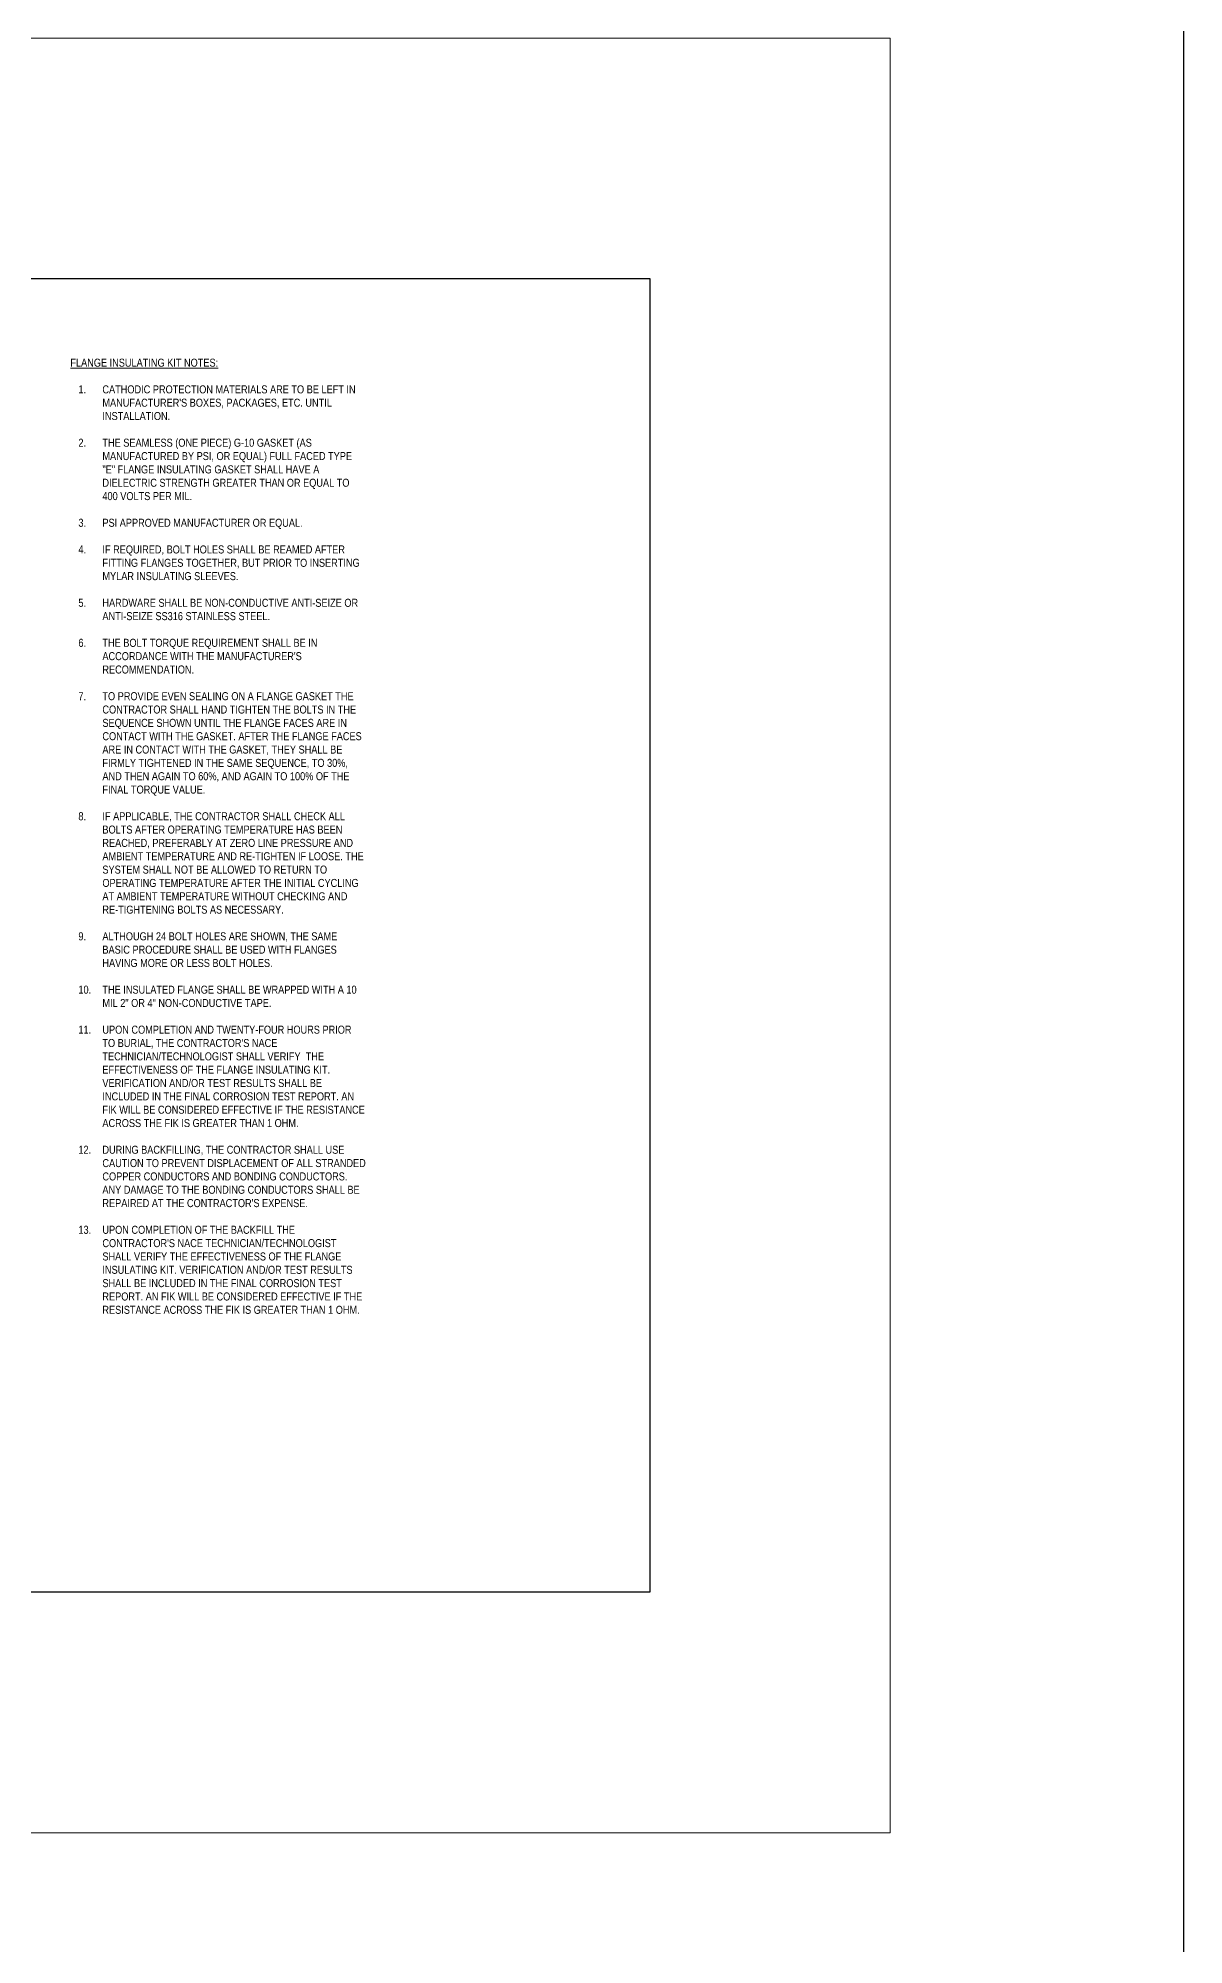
# Model space of a CAD drawing. Header units: inches. Extents: x 0 to 4744, y 0 to 4696.
# Drawn here: x 4314 to 4744, y 2033 to 2748 of the extents above; entities that cross this region are included whole.
import ezdxf

# ---------------------------------------------------------------- set-up
doc = ezdxf.new("R2010")
doc.units = ezdxf.units.IN
doc.header["$LTSCALE"] = 0.2
doc.header["$MEASUREMENT"] = 0
for name, color, linetype, lineweight in [('G-ANNO', 122, 'Continuous', 20), ('MS-LABL-1', 142, 'Continuous', 13), ('MS-LABL-2', 30, 'Continuous', 25)]:
    doc.layers.add(name, color=color, linetype=linetype, lineweight=lineweight)
doc.styles.get("Standard").update_dxf_attribs({"font": 'ARIALN.TTF'})

msp = doc.modelspace()

# ---------------------------------------------------------------- linework, layer by layer
at = {"layer": 'MS-LABL-1'}
msp.add_lwpolyline([(3879.64546, 2748.11596), (4633.5651, 2748.11596), (4633.5651, 2075.33606), (3879.64546, 2075.33606)], close=True, dxfattribs=at)
at = {"layer": 'MS-LABL-2'}
for points in [[(0, 0), (4743.61238, 0), (4743.61238, 4203.72305), (0, 4203.72305)], [(3969.7818, 2657.97963), (4543.42877, 2657.97963), (4543.42877, 2165.47239), (3969.7818, 2165.47239)]]:
    msp.add_lwpolyline(points, close=True, dxfattribs=at)

# ---------------------------------------------------------------- texts
at = {"layer": 'G-ANNO', "insert": (4381.62896, 2627.94487), "char_height": 3, "attachment_point": 2}
msp.add_mtext_dynamic_manual_height_columns('\\pxql;{\\LFLANGE INSULATING KIT NOTES:\\P}\\P\\pi-3,l4,t4;1.^ICATHODIC PROTECTION MATERIALS ARE TO BE LEFT IN MANUFACTURER\'S BOXES, PACKAGES, ETC. UNTIL INSTALLATION.\\P\\pi0,l0,tz;\\P\\pi-3,l4,t4;2.^ITHE SEAMLESS (ONE PIECE) G-10 GASKET (AS MANUFACTURED BY PSI, OR EQUAL) FULL FACED TYPE "E" FLANGE INSULATING GASKET SHALL HAVE A DIELECTRIC STRENGTH GREATER THAN OR EQUAL TO 400 VOLTS PER MIL.\\P\\pi0,l0,tz;\\P\\pi-3,l4,t4;3.^IPSI APPROVED MANUFACTURER OR EQUAL.\\P\\pi0,l0,tz;\\P\\pi-3,l4,t4;4.^IIF REQUIRED, BOLT HOLES SHALL BE REAMED AFTER FITTING FLANGES TOGETHER, BUT PRIOR TO INSERTING MYLAR INSULATING SLEEVES.\\P\\pi0,l0,tz;\\P\\pi-3,l4,t4;5.^IHARDWARE SHALL BE NON-CONDUCTIVE ANTI-SEIZE OR ANTI-SEIZE SS316 STAINLESS STEEL.\\P\\pi0,l0,tz;\\P\\pi-3,l4,t4;6.^ITHE BOLT TORQUE REQUIREMENT SHALL BE IN ACCORDANCE WITH THE MANUFACTURER\'S RECOMMENDATION.\\P\\pi0,l0,tz;\\P\\pi-3,l4,t4;7.^ITO PROVIDE EVEN SEALING ON A FLANGE GASKET THE CONTRACTOR SHALL HAND TIGHTEN THE BOLTS IN THE SEQUENCE SHOWN UNTIL THE FLANGE FACES ARE IN CONTACT WITH THE GASKET. AFTER THE FLANGE FACES ARE IN CONTACT WITH THE GASKET, THEY SHALL BE FIRMLY TIGHTENED IN THE SAME SEQUENCE, TO 30%, AND THEN AGAIN TO 60%, AND AGAIN TO 100% OF THE FINAL TORQUE VALUE.\\P\\pi0,l0,tz;\\P\\pi-3,l4,t4;8.^IIF APPLICABLE, THE CONTRACTOR SHALL CHECK ALL BOLTS AFTER OPERATING TEMPERATURE HAS BEEN REACHED, PREFERABLY AT ZERO LINE PRESSURE AND AMBIENT TEMPERATURE AND RE-TIGHTEN IF LOOSE. THE SYSTEM SHALL NOT BE ALLOWED TO RETURN TO OPERATING TEMPERATURE AFTER THE INITIAL CYCLING AT AMBIENT TEMPERATURE WITHOUT CHECKING AND RE-TIGHTENING BOLTS AS NECESSARY.\\P\\pi0,l0,tz;\\P\\pi-3,l4,t4;9.^IALTHOUGH 24 BOLT HOLES ARE SHOWN, THE SAME BASIC PROCEDURE SHALL BE USED WITH FLANGES HAVING MORE OR LESS BOLT HOLES.\\P\\pi0,l0,tz;\\P\\pi-3,l4,t4;10.^ITHE INSULATED FLANGE SHALL BE WRAPPED WITH A 10 MIL 2" OR 4" NON-CONDUCTIVE TAPE.\\P\\pi0,l0,tz;\\P\\pi-3,l4,t4;11.^IUPON COMPLETION AND TWENTY-FOUR HOURS PRIOR TO BURIAL, THE CONTRACTOR\'S NACE TECHNICIAN/TECHNOLOGIST SHALL VERIFY  THE EFFECTIVENESS OF THE FLANGE INSULATING KIT. VERIFICATION AND/OR TEST RESULTS SHALL BE INCLUDED IN THE FINAL CORROSION TEST REPORT. AN FIK WILL BE CONSIDERED EFFECTIVE IF THE RESISTANCE ACROSS THE FIK IS GREATER THAN 1 OHM. \\P\\pi0,l0,tz;\\P\\pi-3,l4,t4;12.^IDURING BACKFILLING, THE CONTRACTOR SHALL USE CAUTION TO PREVENT DISPLACEMENT OF ALL STRANDED COPPER CONDUCTORS AND BONDING CONDUCTORS. ANY DAMAGE TO THE BONDING CONDUCTORS SHALL BE REPAIRED AT THE CONTRACTOR\'S EXPENSE. ^J\\P13.^IUPON COMPLETION OF THE BACKFILL THE CONTRACTOR\'S NACE TECHNICIAN/TECHNOLOGIST SHALL VERIFY THE EFFECTIVENESS OF THE FLANGE INSULATING KIT. VERIFICATION AND/OR TEST RESULTS SHALL BE INCLUDED IN THE FINAL CORROSION TEST REPORT. AN FIK WILL BE CONSIDERED EFFECTIVE IF THE RESISTANCE ACROSS THE FIK IS GREATER THAN 1 OHM.', width=110.5835147, gutter_width=157.71286, heights=[0], dxfattribs=at)

doc.saveas('drawing.dxf')
